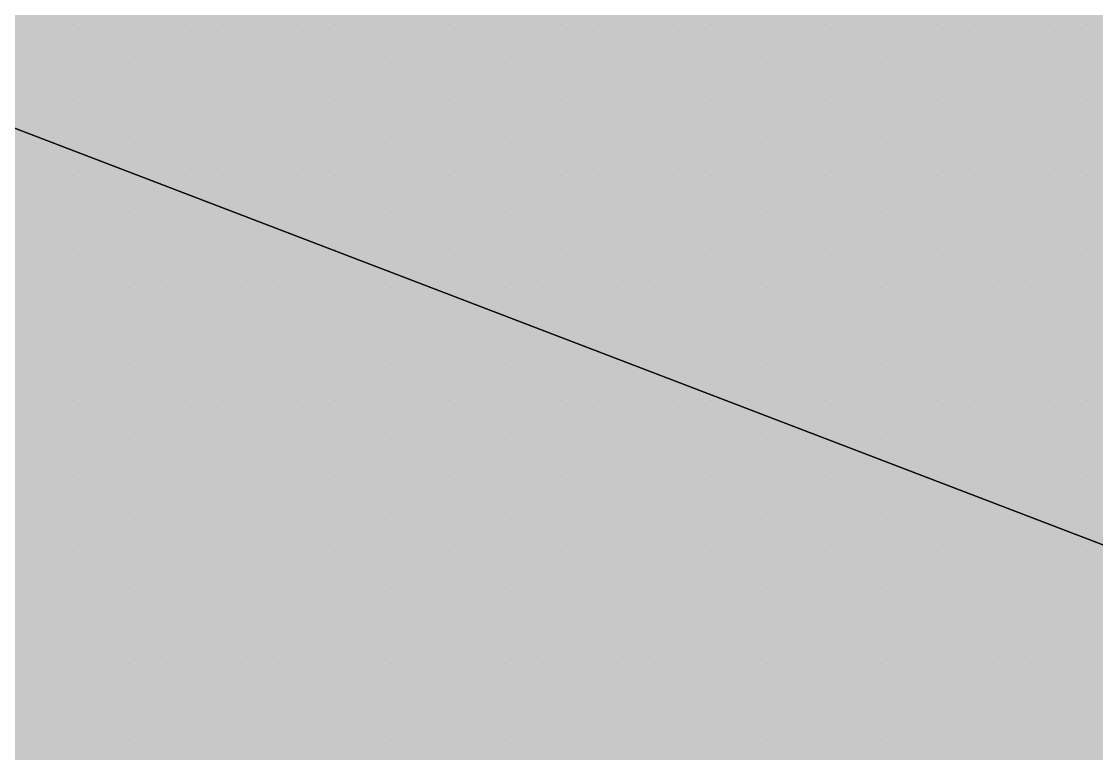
# Paper-space layout 'Layout1' of a CAD drawing. Extents: x -43 to 2298, y -18 to 768.
# Drawn here: x 143.395 to 144.969, y 260.959 to 262.03 of the extents above; entities that cross this region are included whole.
import ezdxf

# ---------------------------------------------------------------- set-up
doc = ezdxf.new("R2010")
doc.units = 0
doc.header["$LTSCALE"] = 2
doc.linetypes.add('CACHEX2', pattern=[0.75, 0.5, -0.25])
doc.layers.add('CARTOUCHE', color=7, linetype='Continuous')
doc.layers.add('LOGO', color=7, linetype='Continuous')

# ---------------------------------------------------------------- blocks, each defined once
blk = doc.blocks.new('A$C715108E3')
at = {"layer": 'LOGO', "color": 131}
for p, q in [((-4.2867, -13.3309), (-4.2867, -13.3309)), ((-4.1947, -13.3309), (-4.1947, -13.3309)), ((-4.1036, -13.3309), (-4.1036, -13.3309)), ((-4.0116, -13.3309), (-4.0116, -13.3309)), ((-3.9196, -13.3309), (-3.9196, -13.3309)), ((-3.8283, -13.3309), (-3.8283, -13.3309)), ((-3.7363, -13.3309), (-3.7363, -13.3309)), ((-3.6444, -13.3309), (-3.6444, -13.3309)), ((-3.5526, -13.3309), (-3.5526, -13.3309)), ((-3.4611, -13.3309), (-3.4611, -13.3309)), ((-3.3693, -13.3309), (-3.3693, -13.3309)), ((-3.2775, -13.3309), (-3.2775, -13.3309)), ((-3.186, -13.3309), (-3.186, -13.3309)), ((-3.0942, -13.3309), (-3.0942, -13.3309)), ((-3.0024, -13.3309), (-3.0024, -13.3309)), ((-2.9109, -13.3309), (-2.9109, -13.3309)), ((-2.8191, -13.3309), (-2.8191, -13.3309)), ((-2.727, -13.3309), (-2.727, -13.3309)), ((-2.6358, -13.3309), (-2.6358, -13.3309)), ((-2.5439, -13.3309), (-2.5439, -13.3309)), ((-2.4519, -13.3309), (-2.4519, -13.3309)), ((-2.3599, -13.3309), (-2.3599, -13.3309)), ((-2.2686, -13.3309), (-2.2686, -13.3309)), ((-2.1766, -13.3309), (-2.1766, -13.3309)), ((-2.085, -13.3309), (-2.085, -13.3309)), ((-1.9933, -13.3309), (-1.9933, -13.3309)), ((-1.9015, -13.3309), (-1.9015, -13.3309)), ((-1.8097, -13.3309), (-1.8097, -13.3309)), ((-1.7182, -13.3309), (-1.7182, -13.3309)), ((-4.2412, -13.4233), (-4.2412, -13.4233)), ((-4.1491, -13.4233), (-4.1491, -13.4233)), ((-4.0571, -13.4233), (-4.0571, -13.4233)), ((-3.9659, -13.4233), (-3.9659, -13.4233)), ((-3.8738, -13.4233), (-3.8738, -13.4233)), ((-3.782, -13.4233), (-3.782, -13.4233)), ((-3.6905, -13.4233), (-3.6905, -13.4233)), ((-3.5987, -13.4233), (-3.5987, -13.4233)), ((-3.5069, -13.4233), (-3.5069, -13.4233)), ((-3.415, -13.4233), (-3.415, -13.4233)), ((-3.3236, -13.4233), (-3.3236, -13.4233)), ((-3.2318, -13.4233), (-3.2318, -13.4233)), ((-3.1399, -13.4233), (-3.1399, -13.4233)), ((-3.0485, -13.4233), (-3.0485, -13.4233)), ((-2.9566, -13.4233), (-2.9566, -13.4233)), ((-2.8648, -13.4233), (-2.8648, -13.4233)), ((-2.7733, -13.4233), (-2.7733, -13.4233)), ((-2.6815, -13.4233), (-2.6815, -13.4233)), ((-2.5895, -13.4233), (-2.5895, -13.4233)), ((-2.4975, -13.4233), (-2.4975, -13.4233)), ((-2.4062, -13.4233), (-2.4062, -13.4233)), ((-2.3142, -13.4233), (-2.3142, -13.4233)), ((-2.2223, -13.4233), (-2.2223, -13.4233)), ((-2.1309, -13.4233), (-2.1309, -13.4233)), ((-2.0391, -13.4233), (-2.0391, -13.4233)), ((-1.9472, -13.4233), (-1.9472, -13.4233)), ((-1.8558, -13.4233), (-1.8558, -13.4233)), ((-1.7639, -13.4233), (-1.7639, -13.4233)), ((-4.2867, -13.5146), (-4.2867, -13.5146)), ((-4.1947, -13.5146), (-4.1947, -13.5146)), ((-4.1036, -13.5146), (-4.1036, -13.5146)), ((-4.0116, -13.5146), (-4.0116, -13.5146)), ((-3.9196, -13.5146), (-3.9196, -13.5146)), ((-3.8283, -13.5146), (-3.8283, -13.5146)), ((-3.7363, -13.5146), (-3.7363, -13.5146)), ((-3.6444, -13.5146), (-3.6444, -13.5146)), ((-3.5526, -13.5146), (-3.5526, -13.5146)), ((-3.4611, -13.5146), (-3.4611, -13.5146)), ((-3.3693, -13.5146), (-3.3693, -13.5146)), ((-3.2775, -13.5146), (-3.2775, -13.5146)), ((-3.186, -13.5146), (-3.186, -13.5146)), ((-3.0942, -13.5146), (-3.0942, -13.5146)), ((-3.0024, -13.5146), (-3.0024, -13.5146)), ((-2.9109, -13.5146), (-2.9109, -13.5146)), ((-2.8191, -13.5146), (-2.8191, -13.5146)), ((-2.727, -13.5146), (-2.727, -13.5146)), ((-2.6358, -13.5146), (-2.6358, -13.5146)), ((-2.5439, -13.5146), (-2.5439, -13.5146)), ((-2.4519, -13.5146), (-2.4519, -13.5146)), ((-2.3599, -13.5146), (-2.3599, -13.5146)), ((-2.2686, -13.5146), (-2.2686, -13.5146)), ((-2.1766, -13.5146), (-2.1766, -13.5146)), ((-2.085, -13.5146), (-2.085, -13.5146)), ((-1.9933, -13.5146), (-1.9933, -13.5146)), ((-1.9015, -13.5146), (-1.9015, -13.5146)), ((-1.8097, -13.5146), (-1.8097, -13.5146)), ((-1.7182, -13.5146), (-1.7182, -13.5146)), ((-4.2412, -13.6058), (-4.2412, -13.6058)), ((-4.1491, -13.6058), (-4.1491, -13.6058)), ((-4.0571, -13.6058), (-4.0571, -13.6058)), ((-3.9659, -13.6058), (-3.9659, -13.6058)), ((-3.8738, -13.6058), (-3.8738, -13.6058)), ((-3.782, -13.6058), (-3.782, -13.6058)), ((-3.6905, -13.6058), (-3.6905, -13.6058)), ((-3.5987, -13.6058), (-3.5987, -13.6058)), ((-3.5069, -13.6058), (-3.5069, -13.6058)), ((-3.415, -13.6058), (-3.415, -13.6058)), ((-3.3236, -13.6058), (-3.3236, -13.6058)), ((-3.2318, -13.6058), (-3.2318, -13.6058)), ((-3.1399, -13.6058), (-3.1399, -13.6058)), ((-3.0485, -13.6058), (-3.0485, -13.6058)), ((-2.9566, -13.6058), (-2.9566, -13.6058)), ((-2.8648, -13.6058), (-2.8648, -13.6058)), ((-2.7733, -13.6058), (-2.7733, -13.6058)), ((-2.6815, -13.6058), (-2.6815, -13.6058)), ((-2.5895, -13.6058), (-2.5895, -13.6058)), ((-2.4975, -13.6058), (-2.4975, -13.6058)), ((-2.4062, -13.6058), (-2.4062, -13.6058)), ((-2.3142, -13.6058), (-2.3142, -13.6058)), ((-2.2223, -13.6058), (-2.2223, -13.6058)), ((-2.1309, -13.6058), (-2.1309, -13.6058)), ((-2.0391, -13.6058), (-2.0391, -13.6058)), ((-1.9472, -13.6058), (-1.9472, -13.6058)), ((-1.8558, -13.6058), (-1.8558, -13.6058)), ((-1.7639, -13.6058), (-1.7639, -13.6058)), ((-4.2867, -13.6984), (-4.2867, -13.6984)), ((-4.1947, -13.6984), (-4.1947, -13.6984)), ((-4.1036, -13.6984), (-4.1036, -13.6984)), ((-4.0116, -13.6984), (-4.0116, -13.6984)), ((-3.9196, -13.6984), (-3.9196, -13.6984)), ((-3.8283, -13.6984), (-3.8283, -13.6984)), ((-3.7363, -13.6984), (-3.7363, -13.6984)), ((-3.6444, -13.6984), (-3.6444, -13.6984)), ((-3.5526, -13.6984), (-3.5526, -13.6984)), ((-3.4611, -13.6984), (-3.4611, -13.6984)), ((-3.3693, -13.6984), (-3.3693, -13.6984)), ((-3.2775, -13.6984), (-3.2775, -13.6984)), ((-3.186, -13.6984), (-3.186, -13.6984)), ((-3.0942, -13.6984), (-3.0942, -13.6984)), ((-3.0024, -13.6984), (-3.0024, -13.6984)), ((-2.9109, -13.6984), (-2.9109, -13.6984)), ((-2.8191, -13.6984), (-2.8191, -13.6984)), ((-2.727, -13.6984), (-2.727, -13.6984)), ((-2.6358, -13.6984), (-2.6358, -13.6984)), ((-2.5439, -13.6984), (-2.5439, -13.6984)), ((-2.4519, -13.6984), (-2.4519, -13.6984)), ((-2.3599, -13.6984), (-2.3599, -13.6984)), ((-2.2686, -13.6984), (-2.2686, -13.6984)), ((-2.1766, -13.6984), (-2.1766, -13.6984)), ((-2.085, -13.6984), (-2.085, -13.6984)), ((-1.9933, -13.6984), (-1.9933, -13.6984)), ((-1.9015, -13.6984), (-1.9015, -13.6984)), ((-1.8097, -13.6984), (-1.8097, -13.6984)), ((-1.7182, -13.6984), (-1.7182, -13.6984)), ((-4.2412, -13.7897), (-4.2412, -13.7897)), ((-4.1491, -13.7897), (-4.1491, -13.7897)), ((-4.0571, -13.7897), (-4.0571, -13.7897)), ((-3.9659, -13.7897), (-3.9659, -13.7897)), ((-3.8738, -13.7897), (-3.8738, -13.7897)), ((-3.782, -13.7897), (-3.782, -13.7897)), ((-3.6905, -13.7897), (-3.6905, -13.7897)), ((-3.5987, -13.7897), (-3.5987, -13.7897)), ((-3.5069, -13.7897), (-3.5069, -13.7897)), ((-3.415, -13.7897), (-3.415, -13.7897)), ((-3.3236, -13.7897), (-3.3236, -13.7897)), ((-3.2318, -13.7897), (-3.2318, -13.7897)), ((-3.1399, -13.7897), (-3.1399, -13.7897)), ((-3.0485, -13.7897), (-3.0485, -13.7897)), ((-2.9566, -13.7897), (-2.9566, -13.7897)), ((-2.8648, -13.7897), (-2.8648, -13.7897)), ((-2.7733, -13.7897), (-2.7733, -13.7897)), ((-2.6815, -13.7897), (-2.6815, -13.7897)), ((-2.5895, -13.7897), (-2.5895, -13.7897)), ((-2.4975, -13.7897), (-2.4975, -13.7897)), ((-2.4062, -13.7897), (-2.4062, -13.7897)), ((-2.3142, -13.7897), (-2.3142, -13.7897)), ((-2.2223, -13.7897), (-2.2223, -13.7897)), ((-2.1309, -13.7897), (-2.1309, -13.7897)), ((-2.0391, -13.7897), (-2.0391, -13.7897)), ((-1.9472, -13.7897), (-1.9472, -13.7897)), ((-1.8558, -13.7897), (-1.8558, -13.7897)), ((-1.7639, -13.7897), (-1.7639, -13.7897)), ((-4.2867, -13.8809), (-4.2867, -13.8809)), ((-4.1947, -13.8809), (-4.1947, -13.8809)), ((-4.1036, -13.8809), (-4.1036, -13.8809)), ((-4.0116, -13.8809), (-4.0116, -13.8809)), ((-3.9196, -13.8809), (-3.9196, -13.8809)), ((-3.8283, -13.8809), (-3.8283, -13.8809)), ((-3.7363, -13.8809), (-3.7363, -13.8809)), ((-3.6444, -13.8809), (-3.6444, -13.8809)), ((-3.5526, -13.8809), (-3.5526, -13.8809)), ((-3.4611, -13.8809), (-3.4611, -13.8809)), ((-3.3693, -13.8809), (-3.3693, -13.8809)), ((-3.2775, -13.8809), (-3.2775, -13.8809)), ((-3.186, -13.8809), (-3.186, -13.8809)), ((-3.0942, -13.8809), (-3.0942, -13.8809)), ((-3.0024, -13.8809), (-3.0024, -13.8809)), ((-2.9109, -13.8809), (-2.9109, -13.8809)), ((-2.8191, -13.8809), (-2.8191, -13.8809)), ((-2.727, -13.8809), (-2.727, -13.8809)), ((-2.6358, -13.8809), (-2.6358, -13.8809)), ((-2.5439, -13.8809), (-2.5439, -13.8809)), ((-2.4519, -13.8809), (-2.4519, -13.8809)), ((-2.3599, -13.8809), (-2.3599, -13.8809)), ((-2.2686, -13.8809), (-2.2686, -13.8809)), ((-2.1766, -13.8809), (-2.1766, -13.8809)), ((-2.085, -13.8809), (-2.085, -13.8809)), ((-1.9933, -13.8809), (-1.9933, -13.8809)), ((-1.9015, -13.8809), (-1.9015, -13.8809)), ((-1.8097, -13.8809), (-1.8097, -13.8809)), ((-1.7182, -13.8809), (-1.7182, -13.8809)), ((-4.2412, -13.9735), (-4.2412, -13.9735)), ((-4.1491, -13.9735), (-4.1491, -13.9735)), ((-4.0571, -13.9735), (-4.0571, -13.9735)), ((-3.9659, -13.9735), (-3.9659, -13.9735)), ((-3.8738, -13.9735), (-3.8738, -13.9735)), ((-3.782, -13.9735), (-3.782, -13.9735)), ((-3.6905, -13.9735), (-3.6905, -13.9735)), ((-3.5987, -13.9735), (-3.5987, -13.9735)), ((-3.5069, -13.9735), (-3.5069, -13.9735)), ((-3.415, -13.9735), (-3.415, -13.9735)), ((-3.3236, -13.9735), (-3.3236, -13.9735)), ((-3.2318, -13.9735), (-3.2318, -13.9735)), ((-3.1399, -13.9735), (-3.1399, -13.9735)), ((-3.0485, -13.9735), (-3.0485, -13.9735)), ((-2.9566, -13.9735), (-2.9566, -13.9735)), ((-2.8648, -13.9735), (-2.8648, -13.9735)), ((-2.7733, -13.9735), (-2.7733, -13.9735)), ((-2.6815, -13.9735), (-2.6815, -13.9735)), ((-2.5895, -13.9735), (-2.5895, -13.9735)), ((-2.4975, -13.9735), (-2.4975, -13.9735)), ((-2.4062, -13.9735), (-2.4062, -13.9735)), ((-2.3142, -13.9735), (-2.3142, -13.9735)), ((-2.2223, -13.9735), (-2.2223, -13.9735)), ((-2.1309, -13.9735), (-2.1309, -13.9735)), ((-2.0391, -13.9735), (-2.0391, -13.9735)), ((-1.9472, -13.9735), (-1.9472, -13.9735)), ((-1.8558, -13.9735), (-1.8558, -13.9735)), ((-1.7639, -13.9735), (-1.7639, -13.9735)), ((-4.2867, -14.065), (-4.2867, -14.065)), ((-4.1947, -14.065), (-4.1947, -14.065)), ((-4.1036, -14.065), (-4.1036, -14.065)), ((-4.0116, -14.065), (-4.0116, -14.065)), ((-3.9196, -14.065), (-3.9196, -14.065)), ((-3.8283, -14.065), (-3.8283, -14.065)), ((-3.7363, -14.065), (-3.7363, -14.065)), ((-3.6444, -14.065), (-3.6444, -14.065)), ((-3.5526, -14.065), (-3.5526, -14.065)), ((-3.4611, -14.065), (-3.4611, -14.065)), ((-3.3693, -14.065), (-3.3693, -14.065)), ((-3.2775, -14.065), (-3.2775, -14.065)), ((-3.186, -14.065), (-3.186, -14.065)), ((-3.0942, -14.065), (-3.0942, -14.065)), ((-3.0024, -14.065), (-3.0024, -14.065)), ((-2.9109, -14.065), (-2.9109, -14.065)), ((-2.8191, -14.065), (-2.8191, -14.065)), ((-2.727, -14.065), (-2.727, -14.065)), ((-2.6358, -14.065), (-2.6358, -14.065)), ((-2.5439, -14.065), (-2.5439, -14.065)), ((-2.4519, -14.065), (-2.4519, -14.065)), ((-2.3599, -14.065), (-2.3599, -14.065)), ((-2.2686, -14.065), (-2.2686, -14.065)), ((-2.1766, -14.065), (-2.1766, -14.065)), ((-2.085, -14.065), (-2.085, -14.065)), ((-1.9933, -14.065), (-1.9933, -14.065)), ((-1.9015, -14.065), (-1.9015, -14.065)), ((-1.8097, -14.065), (-1.8097, -14.065)), ((-1.7182, -14.065), (-1.7182, -14.065)), ((-4.2412, -14.1574), (-4.2412, -14.1574)), ((-4.1491, -14.1574), (-4.1491, -14.1574)), ((-4.0571, -14.1574), (-4.0571, -14.1574)), ((-3.9659, -14.1574), (-3.9659, -14.1574)), ((-3.8738, -14.1574), (-3.8738, -14.1574)), ((-3.782, -14.1574), (-3.782, -14.1574)), ((-3.6905, -14.1574), (-3.6905, -14.1574)), ((-3.5987, -14.1574), (-3.5987, -14.1574)), ((-3.5069, -14.1574), (-3.5069, -14.1574)), ((-3.415, -14.1574), (-3.415, -14.1574)), ((-3.3236, -14.1574), (-3.3236, -14.1574)), ((-3.2318, -14.1574), (-3.2318, -14.1574)), ((-3.1399, -14.1574), (-3.1399, -14.1574)), ((-3.0485, -14.1574), (-3.0485, -14.1574)), ((-2.9566, -14.1574), (-2.9566, -14.1574)), ((-2.8648, -14.1574), (-2.8648, -14.1574)), ((-2.7733, -14.1574), (-2.7733, -14.1574)), ((-2.6815, -14.1574), (-2.6815, -14.1574)), ((-2.5895, -14.1574), (-2.5895, -14.1574)), ((-2.4975, -14.1574), (-2.4975, -14.1574)), ((-2.4062, -14.1574), (-2.4062, -14.1574)), ((-2.3142, -14.1574), (-2.3142, -14.1574)), ((-2.2223, -14.1574), (-2.2223, -14.1574)), ((-2.1309, -14.1574), (-2.1309, -14.1574)), ((-2.0391, -14.1574), (-2.0391, -14.1574)), ((-1.9472, -14.1574), (-1.9472, -14.1574)), ((-1.8558, -14.1574), (-1.8558, -14.1574)), ((-1.7639, -14.1574), (-1.7639, -14.1574)), ((-4.2867, -14.2488), (-4.2867, -14.2488)), ((-4.1947, -14.2488), (-4.1947, -14.2488)), ((-4.1036, -14.2488), (-4.1036, -14.2488)), ((-4.0116, -14.2488), (-4.0116, -14.2488)), ((-3.9196, -14.2488), (-3.9196, -14.2488)), ((-3.8283, -14.2488), (-3.8283, -14.2488)), ((-3.7363, -14.2488), (-3.7363, -14.2488)), ((-3.6444, -14.2488), (-3.6444, -14.2488)), ((-3.5526, -14.2488), (-3.5526, -14.2488)), ((-3.4611, -14.2488), (-3.4611, -14.2488)), ((-3.3693, -14.2488), (-3.3693, -14.2488)), ((-3.2775, -14.2488), (-3.2775, -14.2488)), ((-3.186, -14.2488), (-3.186, -14.2488)), ((-3.0942, -14.2488), (-3.0942, -14.2488)), ((-3.0024, -14.2488), (-3.0024, -14.2488)), ((-2.9109, -14.2488), (-2.9109, -14.2488)), ((-2.8191, -14.2488), (-2.8191, -14.2488)), ((-2.727, -14.2488), (-2.727, -14.2488)), ((-2.6358, -14.2488), (-2.6358, -14.2488)), ((-2.5439, -14.2488), (-2.5439, -14.2488)), ((-2.4519, -14.2488), (-2.4519, -14.2488)), ((-2.3599, -14.2488), (-2.3599, -14.2488)), ((-2.2686, -14.2488), (-2.2686, -14.2488)), ((-2.1766, -14.2488), (-2.1766, -14.2488)), ((-2.085, -14.2488), (-2.085, -14.2488)), ((-1.9933, -14.2488), (-1.9933, -14.2488)), ((-1.9015, -14.2488), (-1.9015, -14.2488)), ((-1.8097, -14.2488), (-1.8097, -14.2488)), ((-1.7182, -14.2488), (-1.7182, -14.2488)), ((-4.2412, -14.3401), (-4.2412, -14.3401)), ((-4.1491, -14.3401), (-4.1491, -14.3401)), ((-4.0571, -14.3401), (-4.0571, -14.3401)), ((-3.9659, -14.3401), (-3.9659, -14.3401)), ((-3.8738, -14.3401), (-3.8738, -14.3401)), ((-3.782, -14.3401), (-3.782, -14.3401)), ((-3.6905, -14.3401), (-3.6905, -14.3401)), ((-3.5987, -14.3401), (-3.5987, -14.3401)), ((-3.5069, -14.3401), (-3.5069, -14.3401)), ((-3.415, -14.3401), (-3.415, -14.3401)), ((-3.3236, -14.3401), (-3.3236, -14.3401)), ((-3.2318, -14.3401), (-3.2318, -14.3401)), ((-3.1399, -14.3401), (-3.1399, -14.3401)), ((-3.0485, -14.3401), (-3.0485, -14.3401)), ((-2.9566, -14.3401), (-2.9566, -14.3401)), ((-2.8648, -14.3401), (-2.8648, -14.3401)), ((-2.7733, -14.3401), (-2.7733, -14.3401)), ((-2.6815, -14.3401), (-2.6815, -14.3401)), ((-2.5895, -14.3401), (-2.5895, -14.3401)), ((-2.4975, -14.3401), (-2.4975, -14.3401)), ((-2.4062, -14.3401), (-2.4062, -14.3401)), ((-2.3142, -14.3401), (-2.3142, -14.3401)), ((-2.2223, -14.3401), (-2.2223, -14.3401)), ((-2.1309, -14.3401), (-2.1309, -14.3401)), ((-2.0391, -14.3401), (-2.0391, -14.3401)), ((-1.9472, -14.3401), (-1.9472, -14.3401)), ((-1.8558, -14.3401), (-1.8558, -14.3401)), ((-1.7639, -14.3401), (-1.7639, -14.3401)), ((-4.2867, -14.4325), (-4.2867, -14.4325)), ((-4.1947, -14.4325), (-4.1947, -14.4325)), ((-4.1036, -14.4325), (-4.1036, -14.4325)), ((-4.0116, -14.4325), (-4.0116, -14.4325)), ((-3.9196, -14.4325), (-3.9196, -14.4325)), ((-3.8283, -14.4325), (-3.8283, -14.4325)), ((-3.7363, -14.4325), (-3.7363, -14.4325)), ((-3.6444, -14.4325), (-3.6444, -14.4325)), ((-3.5526, -14.4325), (-3.5526, -14.4325)), ((-3.4611, -14.4325), (-3.4611, -14.4325)), ((-3.3693, -14.4325), (-3.3693, -14.4325)), ((-3.2775, -14.4325), (-3.2775, -14.4325)), ((-3.186, -14.4325), (-3.186, -14.4325)), ((-3.0942, -14.4325), (-3.0942, -14.4325)), ((-3.0024, -14.4325), (-3.0024, -14.4325)), ((-2.9109, -14.4325), (-2.9109, -14.4325)), ((-2.8191, -14.4325), (-2.8191, -14.4325)), ((-2.727, -14.4325), (-2.727, -14.4325)), ((-2.6358, -14.4325), (-2.6358, -14.4325)), ((-2.5439, -14.4325), (-2.5439, -14.4325)), ((-2.4519, -14.4325), (-2.4519, -14.4325)), ((-2.3599, -14.4325), (-2.3599, -14.4325)), ((-2.2686, -14.4325), (-2.2686, -14.4325)), ((-2.1766, -14.4325), (-2.1766, -14.4325)), ((-2.085, -14.4325), (-2.085, -14.4325)), ((-1.9933, -14.4325), (-1.9933, -14.4325)), ((-1.9015, -14.4325), (-1.9015, -14.4325)), ((-1.8097, -14.4325), (-1.8097, -14.4325)), ((-1.7182, -14.4325), (-1.7182, -14.4325)), ((-4.2412, -14.5238), (-4.2412, -14.5238)), ((-4.1491, -14.5238), (-4.1491, -14.5238)), ((-4.0571, -14.5238), (-4.0571, -14.5238)), ((-3.9659, -14.5238), (-3.9659, -14.5238)), ((-3.8738, -14.5238), (-3.8738, -14.5238)), ((-3.782, -14.5238), (-3.782, -14.5238)), ((-3.6905, -14.5238), (-3.6905, -14.5238)), ((-3.5987, -14.5238), (-3.5987, -14.5238)), ((-3.5069, -14.5238), (-3.5069, -14.5238)), ((-3.415, -14.5238), (-3.415, -14.5238)), ((-3.3236, -14.5238), (-3.3236, -14.5238)), ((-3.2318, -14.5238), (-3.2318, -14.5238)), ((-3.1399, -14.5238), (-3.1399, -14.5238)), ((-3.0485, -14.5238), (-3.0485, -14.5238)), ((-2.9566, -14.5238), (-2.9566, -14.5238)), ((-2.8648, -14.5238), (-2.8648, -14.5238)), ((-2.7733, -14.5238), (-2.7733, -14.5238)), ((-2.6815, -14.5238), (-2.6815, -14.5238)), ((-2.5895, -14.5238), (-2.5895, -14.5238)), ((-2.4975, -14.5238), (-2.4975, -14.5238)), ((-2.4062, -14.5238), (-2.4062, -14.5238)), ((-2.3142, -14.5238), (-2.3142, -14.5238)), ((-2.2223, -14.5238), (-2.2223, -14.5238)), ((-2.1309, -14.5238), (-2.1309, -14.5238)), ((-2.0391, -14.5238), (-2.0391, -14.5238)), ((-1.9472, -14.5238), (-1.9472, -14.5238)), ((-1.8558, -14.5238), (-1.8558, -14.5238)), ((-1.7639, -14.5238), (-1.7639, -14.5238)), ((-4.2867, -14.6152), (-4.2867, -14.6152)), ((-4.1947, -14.6152), (-4.1947, -14.6152)), ((-4.1036, -14.6152), (-4.1036, -14.6152)), ((-4.0116, -14.6152), (-4.0116, -14.6152)), ((-3.9196, -14.6152), (-3.9196, -14.6152)), ((-3.8283, -14.6152), (-3.8283, -14.6152)), ((-3.7363, -14.6152), (-3.7363, -14.6152)), ((-3.6444, -14.6152), (-3.6444, -14.6152)), ((-3.5526, -14.6152), (-3.5526, -14.6152)), ((-3.4611, -14.6152), (-3.4611, -14.6152)), ((-3.3693, -14.6152), (-3.3693, -14.6152)), ((-3.2775, -14.6152), (-3.2775, -14.6152)), ((-3.186, -14.6152), (-3.186, -14.6152)), ((-3.0942, -14.6152), (-3.0942, -14.6152)), ((-3.0024, -14.6152), (-3.0024, -14.6152)), ((-2.9109, -14.6152), (-2.9109, -14.6152)), ((-2.8191, -14.6152), (-2.8191, -14.6152)), ((-2.727, -14.6152), (-2.727, -14.6152)), ((-2.6358, -14.6152), (-2.6358, -14.6152)), ((-2.5439, -14.6152), (-2.5439, -14.6152)), ((-2.4519, -14.6152), (-2.4519, -14.6152)), ((-2.3599, -14.6152), (-2.3599, -14.6152)), ((-2.2686, -14.6152), (-2.2686, -14.6152)), ((-2.1766, -14.6152), (-2.1766, -14.6152)), ((-2.085, -14.6152), (-2.085, -14.6152)), ((-1.9933, -14.6152), (-1.9933, -14.6152)), ((-1.9015, -14.6152), (-1.9015, -14.6152)), ((-1.8097, -14.6152), (-1.8097, -14.6152)), ((-1.7182, -14.6152), (-1.7182, -14.6152)), ((-4.2412, -14.7076), (-4.2412, -14.7076)), ((-4.1491, -14.7076), (-4.1491, -14.7076)), ((-4.0571, -14.7076), (-4.0571, -14.7076)), ((-3.9659, -14.7076), (-3.9659, -14.7076)), ((-3.8738, -14.7076), (-3.8738, -14.7076)), ((-3.782, -14.7076), (-3.782, -14.7076)), ((-3.6905, -14.7076), (-3.6905, -14.7076)), ((-3.5987, -14.7076), (-3.5987, -14.7076)), ((-3.5069, -14.7076), (-3.5069, -14.7076)), ((-3.415, -14.7076), (-3.415, -14.7076)), ((-3.3236, -14.7076), (-3.3236, -14.7076)), ((-3.2318, -14.7076), (-3.2318, -14.7076)), ((-3.1399, -14.7076), (-3.1399, -14.7076)), ((-3.0485, -14.7076), (-3.0485, -14.7076)), ((-2.9566, -14.7076), (-2.9566, -14.7076)), ((-2.8648, -14.7076), (-2.8648, -14.7076)), ((-2.7733, -14.7076), (-2.7733, -14.7076)), ((-2.6815, -14.7076), (-2.6815, -14.7076)), ((-2.5895, -14.7076), (-2.5895, -14.7076)), ((-2.4975, -14.7076), (-2.4975, -14.7076)), ((-2.4062, -14.7076), (-2.4062, -14.7076)), ((-2.3142, -14.7076), (-2.3142, -14.7076)), ((-2.2223, -14.7076), (-2.2223, -14.7076)), ((-2.1309, -14.7076), (-2.1309, -14.7076)), ((-2.0391, -14.7076), (-2.0391, -14.7076)), ((-1.9472, -14.7076), (-1.9472, -14.7076)), ((-1.8558, -14.7076), (-1.8558, -14.7076)), ((-1.7639, -14.7076), (-1.7639, -14.7076)), ((-4.2867, -14.7991), (-4.2867, -14.7991)), ((-4.1947, -14.7991), (-4.1947, -14.7991)), ((-4.1036, -14.7991), (-4.1036, -14.7991)), ((-4.0116, -14.7991), (-4.0116, -14.7991)), ((-3.9196, -14.7991), (-3.9196, -14.7991)), ((-3.8283, -14.7991), (-3.8283, -14.7991)), ((-3.7363, -14.7991), (-3.7363, -14.7991)), ((-3.6444, -14.7991), (-3.6444, -14.7991)), ((-3.5526, -14.7991), (-3.5526, -14.7991)), ((-3.4611, -14.7991), (-3.4611, -14.7991)), ((-3.3693, -14.7991), (-3.3693, -14.7991)), ((-3.2775, -14.7991), (-3.2775, -14.7991)), ((-3.186, -14.7991), (-3.186, -14.7991)), ((-3.0942, -14.7991), (-3.0942, -14.7991)), ((-3.0024, -14.7991), (-3.0024, -14.7991)), ((-2.9109, -14.7991), (-2.9109, -14.7991)), ((-2.8191, -14.7991), (-2.8191, -14.7991)), ((-2.727, -14.7991), (-2.727, -14.7991)), ((-2.6358, -14.7991), (-2.6358, -14.7991)), ((-2.5439, -14.7991), (-2.5439, -14.7991)), ((-2.4519, -14.7991), (-2.4519, -14.7991)), ((-2.3599, -14.7991), (-2.3599, -14.7991)), ((-2.2686, -14.7991), (-2.2686, -14.7991)), ((-2.1766, -14.7991), (-2.1766, -14.7991)), ((-2.085, -14.7991), (-2.085, -14.7991)), ((-1.9933, -14.7991), (-1.9933, -14.7991)), ((-1.9015, -14.7991), (-1.9015, -14.7991)), ((-1.8097, -14.7991), (-1.8097, -14.7991)), ((-1.7182, -14.7991), (-1.7182, -14.7991)), ((-4.2412, -14.8905), (-4.2412, -14.8905)), ((-4.1491, -14.8905), (-4.1491, -14.8905)), ((-4.0571, -14.8905), (-4.0571, -14.8905)), ((-3.9659, -14.8905), (-3.9659, -14.8905)), ((-3.8738, -14.8905), (-3.8738, -14.8905)), ((-3.782, -14.8905), (-3.782, -14.8905)), ((-3.6905, -14.8905), (-3.6905, -14.8905)), ((-3.5987, -14.8905), (-3.5987, -14.8905)), ((-3.5069, -14.8905), (-3.5069, -14.8905)), ((-3.415, -14.8905), (-3.415, -14.8905)), ((-3.3236, -14.8905), (-3.3236, -14.8905)), ((-3.2318, -14.8905), (-3.2318, -14.8905)), ((-3.1399, -14.8905), (-3.1399, -14.8905)), ((-3.0485, -14.8905), (-3.0485, -14.8905)), ((-2.9566, -14.8905), (-2.9566, -14.8905)), ((-2.8648, -14.8905), (-2.8648, -14.8905)), ((-2.7733, -14.8905), (-2.7733, -14.8905)), ((-2.6815, -14.8905), (-2.6815, -14.8905)), ((-2.5895, -14.8905), (-2.5895, -14.8905)), ((-2.4975, -14.8905), (-2.4975, -14.8905)), ((-2.4062, -14.8905), (-2.4062, -14.8905)), ((-2.3142, -14.8905), (-2.3142, -14.8905)), ((-2.2223, -14.8905), (-2.2223, -14.8905)), ((-2.1309, -14.8905), (-2.1309, -14.8905)), ((-2.0391, -14.8905), (-2.0391, -14.8905)), ((-1.9472, -14.8905), (-1.9472, -14.8905)), ((-1.8558, -14.8905), (-1.8558, -14.8905)), ((-1.7639, -14.8905), (-1.7639, -14.8905)), ((-4.2867, -14.9827), (-4.2867, -14.9827)), ((-4.1947, -14.9827), (-4.1947, -14.9827)), ((-4.1036, -14.9827), (-4.1036, -14.9827)), ((-4.0116, -14.9827), (-4.0116, -14.9827)), ((-3.9196, -14.9827), (-3.9196, -14.9827)), ((-3.8283, -14.9827), (-3.8283, -14.9827)), ((-3.7363, -14.9827), (-3.7363, -14.9827)), ((-3.6444, -14.9827), (-3.6444, -14.9827)), ((-3.5526, -14.9827), (-3.5526, -14.9827)), ((-3.4611, -14.9827), (-3.4611, -14.9827)), ((-3.3693, -14.9827), (-3.3693, -14.9827)), ((-3.2775, -14.9827), (-3.2775, -14.9827)), ((-3.186, -14.9827), (-3.186, -14.9827)), ((-3.0942, -14.9827), (-3.0942, -14.9827)), ((-3.0024, -14.9827), (-3.0024, -14.9827)), ((-2.9109, -14.9827), (-2.9109, -14.9827)), ((-2.8191, -14.9827), (-2.8191, -14.9827)), ((-2.727, -14.9827), (-2.727, -14.9827)), ((-2.6358, -14.9827), (-2.6358, -14.9827)), ((-2.5439, -14.9827), (-2.5439, -14.9827)), ((-2.4519, -14.9827), (-2.4519, -14.9827)), ((-2.3599, -14.9827), (-2.3599, -14.9827)), ((-2.2686, -14.9827), (-2.2686, -14.9827)), ((-2.1766, -14.9827), (-2.1766, -14.9827)), ((-2.085, -14.9827), (-2.085, -14.9827)), ((-1.9933, -14.9827), (-1.9933, -14.9827)), ((-1.9015, -14.9827), (-1.9015, -14.9827)), ((-1.8097, -14.9827), (-1.8097, -14.9827)), ((-1.7182, -14.9827), (-1.7182, -14.9827)), ((-4.2412, -15.0742), (-4.2412, -15.0742)), ((-4.1491, -15.0742), (-4.1491, -15.0742)), ((-4.0571, -15.0742), (-4.0571, -15.0742)), ((-3.9659, -15.0742), (-3.9659, -15.0742)), ((-3.8738, -15.0742), (-3.8738, -15.0742)), ((-3.782, -15.0742), (-3.782, -15.0742)), ((-3.6905, -15.0742), (-3.6905, -15.0742)), ((-3.5987, -15.0742), (-3.5987, -15.0742)), ((-3.5069, -15.0742), (-3.5069, -15.0742)), ((-3.415, -15.0742), (-3.415, -15.0742)), ((-3.3236, -15.0742), (-3.3236, -15.0742)), ((-3.2318, -15.0742), (-3.2318, -15.0742)), ((-3.1399, -15.0742), (-3.1399, -15.0742)), ((-3.0485, -15.0742), (-3.0485, -15.0742)), ((-2.9566, -15.0742), (-2.9566, -15.0742)), ((-2.8648, -15.0742), (-2.8648, -15.0742)), ((-2.7733, -15.0742), (-2.7733, -15.0742)), ((-2.6815, -15.0742), (-2.6815, -15.0742)), ((-2.5895, -15.0742), (-2.5895, -15.0742)), ((-2.4975, -15.0742), (-2.4975, -15.0742)), ((-2.4062, -15.0742), (-2.4062, -15.0742)), ((-2.3142, -15.0742), (-2.3142, -15.0742)), ((-2.2223, -15.0742), (-2.2223, -15.0742)), ((-2.1309, -15.0742), (-2.1309, -15.0742)), ((-2.0391, -15.0742), (-2.0391, -15.0742)), ((-1.9472, -15.0742), (-1.9472, -15.0742)), ((-1.8558, -15.0742), (-1.8558, -15.0742)), ((-1.7639, -15.0742), (-1.7639, -15.0742))]:
    blk.add_line(p, q, dxfattribs=at)
blk = doc.blocks.new('A$C581E6685')
at = {"layer": 'LOGO'}
for color, points in [(32, [(-39.8519, 24.2064), (-37.1498, 25.5201), (-23.2602, 17.8548)]), (40, [(-39.8519, 24.2064), (-23.2602, 17.8548), (-38.5844, 21.5046)])]:
    blk.add_hatch(color=color, dxfattribs=at).paths.add_polyline_path(points)
at = {"layer": 'LOGO', "color": 32}
blk.add_lwpolyline([(-39.8519, 24.2064), (-37.1498, 25.5201), (-23.2602, 17.8559)], close=True, dxfattribs=at)
at = {"layer": 'LOGO', "color": 40}
blk.add_lwpolyline([(-39.8519, 24.2064), (-23.2602, 17.8559), (-38.584, 21.5046)], close=True, dxfattribs=at)
at = {"layer": 'LOGO', "color": 32, "linetype": 'CACHEX2', "ltscale": 1.5}
blk.add_ellipse((-38.0538, 23.8138), major_axis=(-19.0311, -3.534), ratio=0.590567, dxfattribs=at)
at = {"layer": 'LOGO', "color": 32}
blk.add_ellipse((-37.6144, 23.8499), major_axis=(-13.5768, -4.2839), ratio=0.791971, dxfattribs=at)
at = {"layer": 'CARTOUCHE'}
blk.add_blockref('A$C715108E3', (-31.6739, 36.3189), dxfattribs=at)

psp = doc.layouts.get("Layout1")

# ---------------------------------------------------------------- hatches: boundary and pattern name
at = {"layer": 'CARTOUCHE', "true_color": 0xffffff}
h = psp.add_hatch(color=7, dxfattribs=at)
h.dxf.hatch_style = 1
edge = h.paths.add_edge_path()
edge.add_spline(control_points=[(127.7197, 272.4748), (127.7197, 261.5837), (127.7197, 250.6925), (127.7197, 246.8525), (131.5597, 246.8525), (177.0989, 246.8525), (222.6382, 246.8525), (226.4782, 246.8525), (226.4782, 250.6925), (226.4782, 261.5837), (226.4782, 272.4748), (226.4782, 276.3148), (222.6382, 276.3148), (177.0989, 276.3148), (131.5597, 276.3148), (127.7197, 276.3148), (127.7197, 272.4748)], knot_values=[0, 0, 0, 1, 1, 2.570796, 2.570796, 3.570796, 3.570796, 5.141593, 5.141593, 6.141593, 6.141593, 7.712389, 7.712389, 8.712389, 8.712389, 10.283185, 10.283185, 10.283185], weights=[1, 1, 1, 0.707107, 1, 1, 1, 0.707107, 1, 1, 1, 0.707107, 1, 1, 1, 0.707107, 1], degree=2, periodic=0)

# ---------------------------------------------------------------- linework, layer by layer
at = {"layer": 'CARTOUCHE'}
psp.add_rational_spline([(127.7197, 272.4748), (127.7197, 261.5837), (127.7197, 250.6925), (127.7197, 246.8525), (131.5597, 246.8525), (177.0989, 246.8525), (222.6382, 246.8525), (226.4782, 246.8525), (226.4782, 250.6925), (226.4782, 261.5837), (226.4782, 272.4748), (226.4782, 276.3148), (222.6382, 276.3148), (177.0989, 276.3148), (131.5597, 276.3148), (127.7197, 276.3148), (127.7197, 272.4748)], [1, 1, 1, 0.707106781187, 1, 1, 1, 0.707106781187, 1, 1, 1, 0.707106781187, 1, 1, 1, 0.707106781187, 1], degree=2, knots=[0, 0, 0, 1, 1, 2.570796, 2.570796, 3.570796, 3.570796, 5.141593, 5.141593, 6.141593, 6.141593, 7.712389, 7.712389, 8.712389, 8.712389, 10.283185, 10.283185, 10.283185], dxfattribs=at)

# ---------------------------------------------------------------- block references
at = {"layer": 'CARTOUCHE', "xscale": 0.6, "yscale": 0.6, "zscale": 0.6}
psp.add_blockref('A$C581E6685', (164.9904, 248.2331), dxfattribs=at)

doc.saveas('drawing.dxf')
